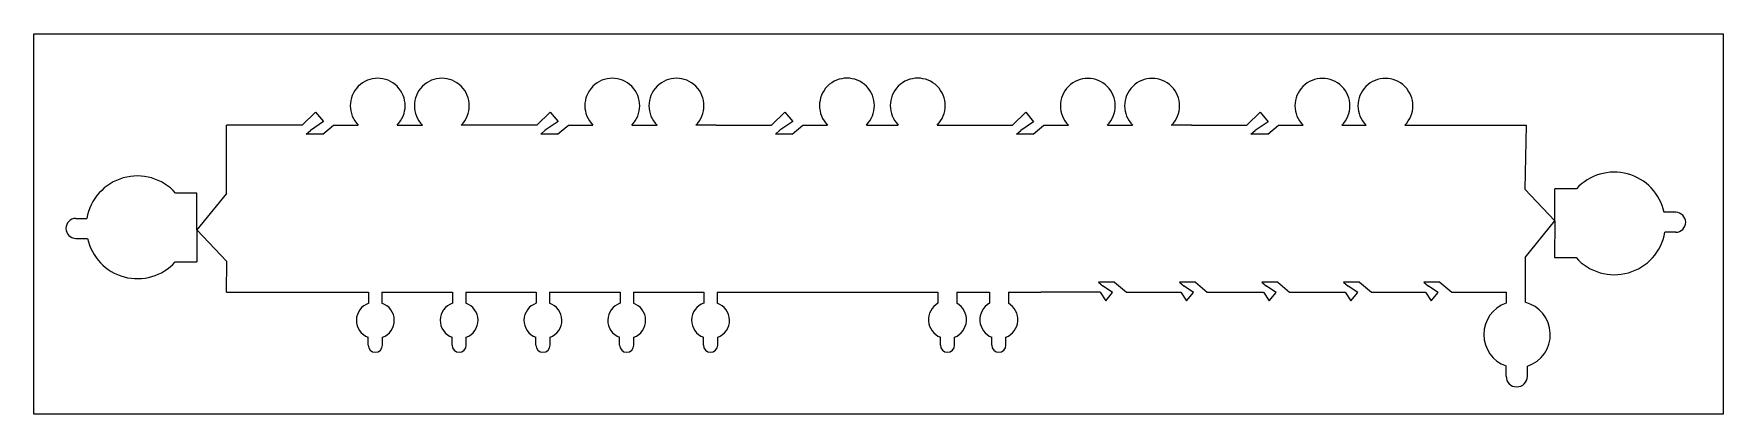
# Model space of a CAD drawing. Header units: millimetres. Extents: x 7 to 185, y 7 to 47.
import ezdxf

# ---------------------------------------------------------------- set-up
doc = ezdxf.new("R2010")
doc.units = ezdxf.units.MM
doc.layers.add('Layer1', color=130, linetype='Continuous')

msp = doc.modelspace()

# ---------------------------------------------------------------- linework, layer by layer
at = {"color": 1, "lineweight": 5}
for p, q in [((35.05, 37.63), (27.09, 37.62)), ((27.09, 30.45), (27.09, 37.62)), ((37.24, 36.69), (38.36, 37.64)), ((38.36, 37.64), (40.95, 37.64)), ((45.04, 37.64), (47.71, 37.64)), ((59.76, 37.64), (51.8, 37.64)), ((61.94, 36.7), (63.07, 37.65)), ((63.07, 37.65), (65.66, 37.65)), ((69.74, 37.64), (72.41, 37.64)), ((78.62, 37.64), (76.5, 37.64)), ((78.62, 37.64), (84.46, 37.64)), ((86.64, 36.7), (87.77, 37.65)), ((87.77, 37.65), (90.36, 37.65)), ((94.45, 37.65), (96.21, 37.65)), ((96.21, 37.65), (97.8, 37.65)), ((101.89, 37.65), (109.82, 37.63)), ((112, 36.68), (113.13, 37.63)), ((113.13, 37.63), (115.72, 37.63)), ((119.81, 37.63), (122.47, 37.63)), ((128.67, 37.62), (126.54, 37.62)), ((128.67, 37.62), (134.5, 37.63)), ((136.69, 36.68), (137.82, 37.63)), ((137.82, 37.63), (140.41, 37.63)), ((144.49, 37.63), (147.04, 37.63)), ((151.13, 37.63), (152.89, 37.63)), ((152.89, 37.63), (163.89, 37.62)), ((37.24, 36.69), (35.46, 36.69)), ((61.94, 36.7), (60.16, 36.7)), ((86.64, 36.7), (84.87, 36.7)), ((112, 36.68), (110.23, 36.68)), ((136.69, 36.68), (134.91, 36.68)), ((23.98, 30.49), (21.73, 30.49)), ((169.2, 30.93), (166.91, 30.93)), ((179.64, 28.46), (178.43, 28.46)), ((11.23, 27.82), (12.38, 27.82)), ((11.23, 25.72), (12.45, 25.72)), ((179.64, 26.36), (178.5, 26.36)), ((21.68, 23.24), (23.97, 23.24)), ((163.78, 23.72), (163.78, 20.05)), ((166.89, 23.69), (169.15, 23.69)), ((27.08, 20.07), (28.14, 20.07)), ((28.14, 20.07), (42.05, 20.07)), ((42.05, 20.07), (42.05, 18.9)), ((43.45, 20.07), (43.45, 18.9)), ((43.45, 20.07), (47.17, 20.07)), ((47.17, 20.07), (50.88, 20.07)), ((50.88, 20.07), (50.88, 18.9)), ((52.28, 20.07), (52.28, 18.9)), ((52.28, 20.07), (55.99, 20.07)), ((55.99, 20.07), (59.7, 20.07)), ((59.7, 20.07), (59.7, 18.9)), ((61.1, 20.07), (61.1, 18.9)), ((61.1, 20.07), (64.81, 20.07)), ((64.81, 20.07), (68.52, 20.07)), ((68.52, 20.07), (68.52, 18.9)), ((69.92, 20.07), (69.92, 18.9)), ((69.92, 20.07), (73.63, 20.07)), ((73.63, 20.07), (77.34, 20.07)), ((77.34, 20.07), (77.34, 18.9)), ((78.74, 20.07), (78.74, 18.9)), ((78.74, 20.07), (98.57, 20.07)), ((98.57, 20.07), (101.98, 20.07)), ((101.98, 20.07), (101.98, 18.9)), ((103.98, 20.07), (103.98, 18.9)), ((103.98, 20.07), (107.39, 20.07)), ((107.39, 20.07), (107.39, 18.9)), ((109.39, 20.07), (109.39, 18.9)), ((109.39, 20.07), (112.8, 20.07)), ((119.04, 20.07), (112.8, 20.07)), ((120.56, 21.11), (118.89, 21.11)), ((118.89, 21.11), (119.38, 20.7)), ((119.04, 20.07), (119.65, 19.16)), ((120.56, 21.11), (121.81, 20.07)), ((121.81, 20.07), (127.56, 20.07)), ((129.08, 21.11), (127.4, 21.11)), ((127.4, 21.11), (127.89, 20.7)), ((127.56, 20.07), (128.16, 19.15)), ((129.08, 21.11), (130.32, 20.07)), ((130.32, 20.07), (136.24, 20.07)), ((137.76, 21.11), (136.08, 21.11)), ((136.08, 21.11), (136.57, 20.7)), ((136.24, 20.07), (136.84, 19.15)), ((137.76, 21.11), (139, 20.06)), ((139, 20.06), (144.84, 20.06)), ((146.36, 21.1), (144.68, 21.1)), ((144.68, 21.1), (145.17, 20.69)), ((144.84, 20.06), (145.44, 19.15)), ((146.36, 21.1), (147.6, 20.06)), ((147.6, 20.06), (153.3, 20.05)), ((154.82, 21.1), (153.14, 21.1)), ((153.14, 21.1), (153.63, 20.69)), ((153.3, 20.05), (153.9, 19.14)), ((154.82, 21.1), (156.06, 20.05)), ((156.06, 20.05), (161.78, 20.05)), ((161.78, 20.05), (161.78, 18.91)), ((163.78, 20.05), (163.78, 19)), ((42, 14.48), (42, 15.31)), ((43.5, 14.48), (43.5, 15.31)), ((50.83, 14.48), (50.83, 15.31)), ((52.33, 14.48), (52.33, 15.31)), ((59.65, 14.48), (59.65, 15.31)), ((61.15, 14.48), (61.15, 15.31)), ((68.47, 14.48), (68.47, 15.31)), ((69.97, 14.48), (69.97, 15.31)), ((77.29, 14.48), (77.29, 15.31)), ((78.79, 14.48), (78.79, 15.31)), ((102.23, 14.48), (102.23, 15.31)), ((103.73, 14.48), (103.73, 15.31)), ((107.64, 14.48), (107.64, 15.31)), ((109.14, 14.48), (109.14, 15.31)), ((161.78, 11.21), (161.78, 12.3)), ((164.03, 11.21), (164.03, 12.28))]:
    msp.add_line(p, q, dxfattribs=at)
msp.add_lwpolyline([(6.8, 47.25), (184.64, 47.25), (184.64, 7.21), (6.8, 7.21)], close=True, dxfattribs=at)
for points in [[(163.89, 37.62), (163.76, 30.9), (166.91, 27.56), (166.91, 30.93)], [(27.09, 30.45), (27.09, 30.45), (23.97, 26.61), (23.98, 30.49)], [(163.78, 23.72), (163.78, 23.72), (166.91, 27.56), (166.89, 23.69)], [(27.08, 20.07), (27.12, 23.28), (23.97, 26.61), (23.97, 23.24)]]:
    msp.add_lwpolyline(points, dxfattribs=at)
for centre, radius, start, end in [((43, 39.68), 2.89, 315.012, 224.988), ((49.75, 39.68), 2.89, 315.012, 224.988), ((67.7, 39.68), 2.89, 315.012, 224.988), ((74.45, 39.68), 2.89, 315.012, 224.988), ((92.4, 39.69), 2.89, 315.012, 224.988), ((99.85, 39.69), 2.89, 315.012, 224.988), ((117.76, 39.67), 2.89, 315.012, 224.988), ((124.52, 39.67), 2.89, 315.012, 224.988), ((142.45, 39.67), 2.89, 315.012, 224.988), ((149.08, 39.67), 2.89, 315.012, 224.988), ((17.7, 26.89), 5.4, 41.7991, 170.09), ((173.17, 27.31), 5.38, 12.3195, 137.6256), ((179.64, 27.41), 1.05, 270, 90), ((11.23, 26.77), 1.05, 90, 270), ((17.71, 26.86), 5.38, 192.3195, 317.6256), ((173.18, 27.29), 5.4, 221.7991, 350.09), ((42.66, 17.09), 1.9, 108.5145, 249.8879), ((42.85, 17.09), 1.9, 290.1121, 71.4855), ((51.48, 17.09), 1.9, 108.5294, 249.873), ((51.67, 17.09), 1.9, 290.127, 71.4706), ((60.3, 17.09), 1.9, 108.5294, 249.873), ((60.49, 17.09), 1.9, 290.127, 71.4706), ((69.12, 17.09), 1.9, 108.5294, 249.873), ((69.31, 17.09), 1.9, 290.127, 71.4706), ((77.94, 17.1), 1.9, 108.2809, 250.1215), ((78.14, 17.09), 1.9, 290.127, 71.4706), ((102.98, 17.16), 2, 120, 247.9757), ((102.98, 17.16), 2, 292.0243, 60), ((108.39, 17.16), 2, 120, 247.9757), ((108.39, 17.16), 2, 292.0243, 60), ((162.94, 15.6), 3.5, 109.2434, 250.7566), ((162.94, 15.6), 3.5, 288.2567, 76.0044), ((42.75, 14.48), 0.75, 180, 0), ((51.58, 14.48), 0.75, 180, 0), ((60.4, 14.48), 0.75, 180, 0), ((69.22, 14.48), 0.75, 180, 0), ((78.04, 14.48), 0.75, 180, 0), ((102.98, 14.48), 0.75, 180, 0), ((108.39, 14.48), 0.75, 180, 0), ((162.91, 11.21), 1.12, 180, 0)]:
    msp.add_arc(centre, radius, start, end, dxfattribs=at)
at = {"layer": 'Layer1', "color": 1, "lineweight": 5}
for p, q in [((36.46, 39), (35.05, 37.63)), ((37.29, 38.01), (35.93, 37.08)), ((36.46, 39), (37.29, 38.01)), ((61.16, 39.01), (59.76, 37.64)), ((61.99, 38.02), (60.63, 37.09)), ((61.16, 39.01), (61.99, 38.02)), ((85.86, 39.01), (84.46, 37.64)), ((86.69, 38.02), (85.33, 37.09)), ((85.86, 39.01), (86.69, 38.02)), ((111.22, 38.99), (109.82, 37.63)), ((112.05, 38), (110.69, 37.07)), ((111.22, 38.99), (112.05, 38)), ((135.91, 38.99), (134.5, 37.63)), ((136.74, 38), (135.38, 37.07)), ((135.91, 38.99), (136.74, 38)), ((35.46, 36.69), (35.93, 37.08)), ((60.16, 36.7), (60.63, 37.09)), ((84.87, 36.7), (85.33, 37.09)), ((110.23, 36.68), (110.69, 37.07)), ((134.91, 36.68), (135.38, 37.07)), ((120.37, 20.02), (119.38, 20.7)), ((119.65, 19.16), (120.37, 20.02)), ((128.89, 20.02), (127.89, 20.7)), ((128.16, 19.15), (128.89, 20.02)), ((137.57, 20.02), (136.57, 20.7)), ((136.84, 19.15), (137.57, 20.02)), ((146.17, 20.01), (145.17, 20.69)), ((145.44, 19.15), (146.17, 20.01)), ((154.63, 20.01), (153.63, 20.69)), ((153.9, 19.14), (154.63, 20.01))]:
    msp.add_line(p, q, dxfattribs=at)

doc.saveas('drawing.dxf')
